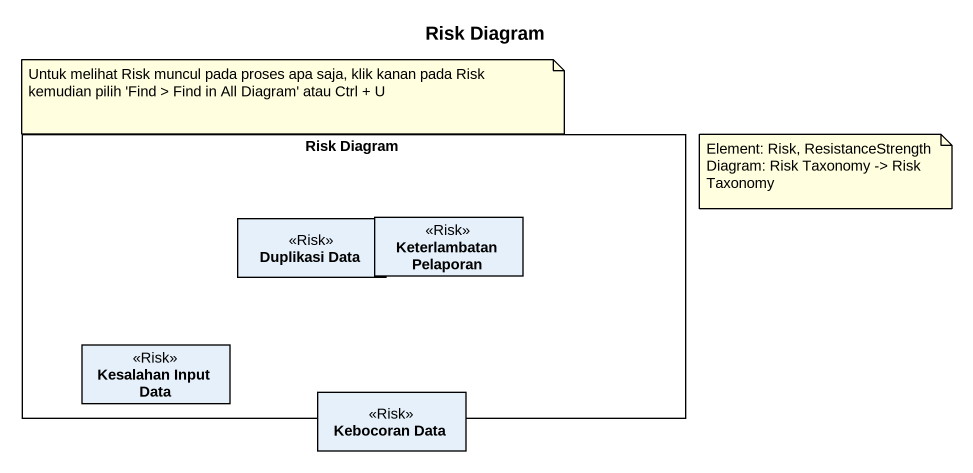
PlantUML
@startuml
title Risk Diagram
hide circle
hide empty members
rectangle "Risk Diagram" as Risk_Diagram #FFFFFF {
  class "Duplikasi Data" as Duplikasi_Data <<Risk>>
  class "Keterlambatan Pelaporan" as Keterlambatan_Pelaporan <<Risk>>
  class "Kesalahan Input Data" as Kesalahan_Input_Data <<Risk>>
}
class "Kebocoran Data" as Kebocoran_Data <<Risk>>
note as N1
  Untuk melihat Risk muncul pada proses apa saja, klik kanan pada Risk
  kemudian pilih 'Find > Find in All Diagram' atau Ctrl + U
end note
note as N2
  Element: Risk, ResistanceStrength
  Diagram: Risk Taxonomy -> Risk Taxonomy
end note
@enduml
